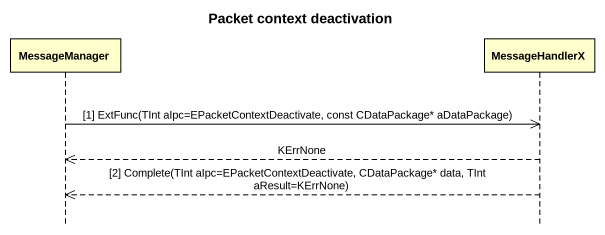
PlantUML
@startuml
title Packet context deactivation
hide footbox
participant MessageManager
participant MessageHandlerX

MessageManager ->> MessageHandlerX : [1] ExtFunc(TInt aIpc=EPacketContextDeactivate, const CDataPackage* aDataPackage)
MessageHandlerX -->> MessageManager : KErrNone
MessageHandlerX -->> MessageManager : [2] Complete(TInt aIpc=EPacketContextDeactivate, CDataPackage* data, TInt aResult=KErrNone)
@enduml
